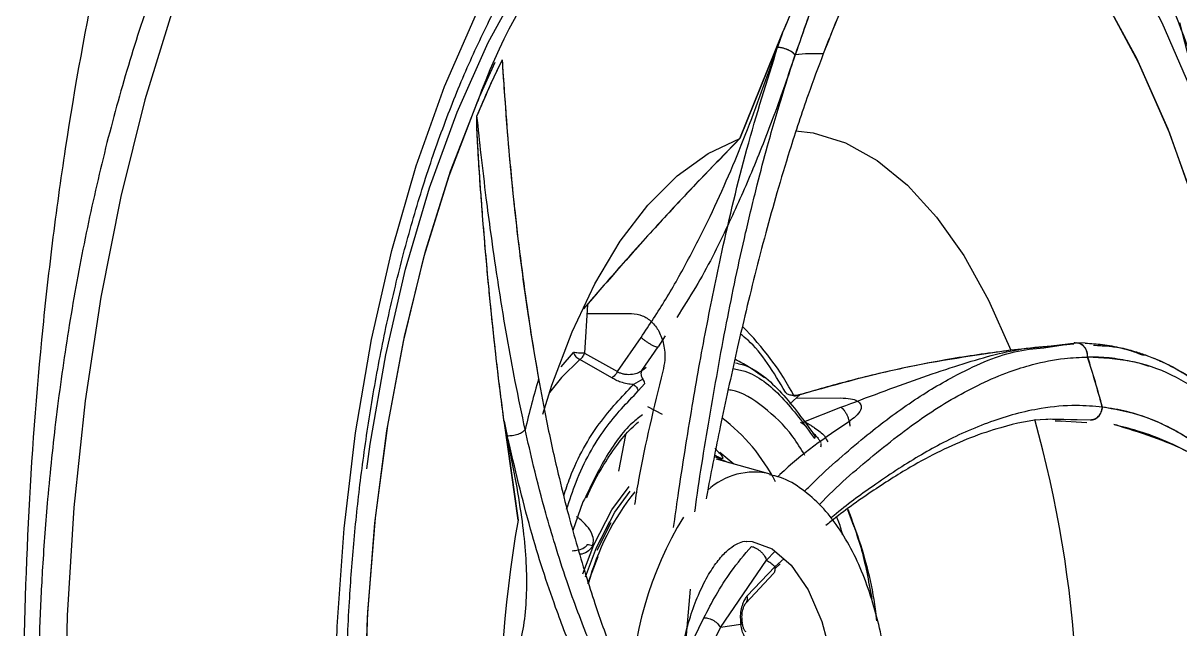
# Model space of a CAD drawing. Header units: inches. Extents: x -1 to 81, y -22 to 129.
# Drawn here: x 5.992 to 7.671, y 39.86 to 40.739 of the extents above; entities that cross this region are included whole.
import ezdxf

# ---------------------------------------------------------------- set-up
doc = ezdxf.new("R2010")
doc.units = ezdxf.units.IN
doc.header["$MEASUREMENT"] = 0
doc.layers.add('1', color=4, linetype='Continuous')

# ---------------------------------------------------------------- blocks, each defined once
blk = doc.blocks.new('2026 PACE')
at = {"color": 8, "linetype": 'Continuous', "lineweight": 25}
for p, q in [((7.1544, 40.632), (7.1772, 40.6822)), ((7.4239, 40.285), (7.4138, 40.2689)), ((7.2729, 40.2403), (7.2911, 40.2609)), ((7.6198, 40.1997), (7.6048, 40.1865)), ((8.0416, 40.1627), (8.0026, 40.1634)), ((8.0414, 40.1627), (8.0128, 40.1632)), ((7.571, 39.9592), (7.5831, 39.9719)), ((7.5963, 39.9616), (7.5835, 39.95))]:
    blk.add_line(p, q, dxfattribs=at)
at = {"color": 8, "linetype": 'Continuous', "lineweight": 25, "flags": 128}
for points in [[(6.7095, 40.7607), (6.6687, 40.6276), (6.6337, 40.4875), (6.6046, 40.3414), (6.5818, 40.1906), (6.5654, 40.0361), (6.5556, 39.8791), (6.5523, 39.7208), (6.5557, 39.5624), (6.5658, 39.4052), (6.5823, 39.2502), (6.6053, 39.0988), (6.6345, 38.952), (6.6697, 38.811)], [(7.1046, 38.7881), (7.0634, 38.9041), (7.0279, 39.0279), (6.9983, 39.1582), (6.9749, 39.2939), (6.9581, 39.4336), (6.9479, 39.576), (6.9444, 39.7196), (6.9477, 39.8632), (6.9578, 40.0053), (6.9745, 40.1445), (6.9977, 40.2796), (7.0271, 40.4092), (7.0626, 40.5321), (7.1036, 40.647), (7.1499, 40.7529)], [(7.3001, 40.2506), (7.2737, 40.2244), (7.256, 40.2026)], [(7.3902, 40.235), (7.3933, 40.2373), (7.3963, 40.2395)], [(7.6554, 40.1397), (7.6579, 40.1353), (7.6602, 40.1311)], [(7.5428, 39.9868), (7.5501, 39.9863), (7.5794, 39.976), (7.607, 39.9523), (7.6314, 39.9164), (7.6514, 39.8702), (7.666, 39.816), (7.6745, 39.7564), (7.6764, 39.6946), (7.6717, 39.6335), (7.6605, 39.5762), (7.6435, 39.5256)]]:
    blk.add_lwpolyline(points, dxfattribs=at)
at = {"color": 8, "linetype": 'Continuous', "lineweight": 25}
for centre, radius, start, end in [((7.2446, 40.0036), 0.4148, 27.8195, 45.3634), ((7.34, 39.9468), 0.2751, 27.3327, 52.7633), ((7.553, 39.9878), 0.0994, 76.3446, 132.5485), ((7.9035, 39.747), 0.5299, 148.7382, 179.0439), ((7.5326, 39.8693), 0.00343, 290.2471, 352.3056)]:
    blk.add_arc(centre, radius, start, end, dxfattribs=at)
for points, knots in [([(7.4362, 40.0068), (7.4384, 40.0221), (7.4436, 40.0593), (7.4526, 40.1181), (7.4628, 40.1804), (7.473, 40.2392), (7.4834, 40.2952), (7.4944, 40.3511), (7.513, 40.4389), (7.5419, 40.5603), (7.5719, 40.6554), (7.5873, 40.704)], [0, 0, 0, 0, 0.064358, 0.156965, 0.246537, 0.324585, 0.402627, 0.480787, 0.559216, 0.774447, 1, 1, 1, 1]), ([(7.6126, 40.6928), (7.6027, 40.6638), (7.5837, 40.6079), (7.5507, 40.5242), (7.5131, 40.4402), (7.4774, 40.3686), (7.45, 40.3262), (7.4407, 40.3118)], [0, 0, 0, 0, 0.230292, 0.443348, 0.640623, 0.877798, 1, 1, 1, 1]), ([(7.4671, 40.0295), (7.4672, 40.0302), (7.4731, 40.075), (7.4882, 40.1669), (7.5081, 40.2797), (7.5263, 40.3694), (7.541, 40.4364), (7.5565, 40.5006), (7.5745, 40.5686), (7.5928, 40.6317), (7.6068, 40.6746), (7.6128, 40.6928)], [0, 0, 0, 0, 0.003133, 0.199663, 0.402618, 0.497917, 0.596107, 0.701356, 0.788221, 0.910112, 1, 1, 1, 1]), ([(7.6259, 40.0593), (7.6299, 40.0632), (7.6465, 40.0796), (7.6757, 40.1062), (7.7117, 40.137), (7.7457, 40.1637), (7.7781, 40.187), (7.8106, 40.208), (7.8618, 40.2367), (7.917, 40.262), (7.9595, 40.2665), (7.9737, 40.2679)], [0, 0, 0, 0, 0.03396, 0.14343, 0.249311, 0.341571, 0.433824, 0.526216, 0.618925, 0.873348, 1, 1, 1, 1]), ([(7.679, 40.1814), (7.6983, 40.1886), (7.7369, 40.2031), (7.7921, 40.2233), (7.8604, 40.2461), (7.9278, 40.266), (7.9686, 40.2693), (7.9844, 40.2706)], [0, 0, 0, 0, 0.161261, 0.323938, 0.489408, 0.801703, 1, 1, 1, 1]), ([(7.6478, 40.04), (7.6479, 40.0401), (7.6736, 40.0671), (7.7268, 40.1131), (7.7921, 40.1636), (7.8443, 40.196), (7.8835, 40.2167), (7.9213, 40.2326), (7.9618, 40.2453), (7.9999, 40.2528), (8.0263, 40.2539), (8.0375, 40.2543)], [0, 0, 0, 0, 0.000764, 0.198364, 0.40107, 0.496616, 0.595061, 0.700582, 0.787672, 0.909879, 1, 1, 1, 1]), ([(8.1264, 40.2408), (8.1255, 40.2411), (8.1171, 40.2443), (8.0979, 40.2486), (8.0693, 40.2537), (8.048, 40.2541), (8.0375, 40.2543)], [0, 0, 0, 0, 0.029328, 0.30302, 0.657625, 1, 1, 1, 1]), ([(7.5223, 40.2376), (7.5281, 40.2365), (7.5528, 40.232), (7.5941, 40.1997), (7.6253, 40.1572), (7.6407, 40.1361)], [0, 0, 0, 0, 0.13656, 0.573392, 1, 1, 1, 1]), ([(7.2767, 40.0528), (7.2797, 40.0618), (7.2935, 40.103), (7.3274, 40.1613), (7.3611, 40.1967), (7.3779, 40.2144)], [0, 0, 0, 0, 0.122176, 0.561088, 1, 1, 1, 1]), ([(7.627, 40.1116), (7.6212, 40.121), (7.6031, 40.1504), (7.5668, 40.1826), (7.5347, 40.2049), (7.517, 40.2063), (7.5156, 40.2065)], [0, 0, 0, 0, 0.180177, 0.56413, 0.964045, 1, 1, 1, 1]), ([(8.0587, 40.1817), (8.0462, 40.1828), (8.0171, 40.1852), (7.9747, 40.1812), (7.9331, 40.1723), (7.8962, 40.1606), (7.8599, 40.146), (7.8251, 40.129), (7.7806, 40.1041), (7.7292, 40.0702), (7.6864, 40.0388), (7.6661, 40.0217), (7.6645, 40.0204)], [0, 0, 0, 0, 0.101821, 0.236032, 0.333005, 0.42384, 0.517106, 0.607331, 0.684575, 0.848921, 0.988363, 1, 1, 1, 1]), ([(7.3912, 40.1704), (7.3861, 40.1666), (7.3664, 40.1519), (7.3364, 40.1099), (7.3151, 40.0655), (7.3047, 40.044)], [0, 0, 0, 0, 0.151908, 0.588285, 1, 1, 1, 1]), ([(7.6291, 40.153), (7.6276, 40.1543), (7.6246, 40.1569), (7.6218, 40.1587), (7.6204, 40.1596)], [0, 0, 0, 0, 0.489771, 1, 1, 1, 1]), ([(7.3656, 39.6719), (7.3618, 39.6784), (7.3524, 39.6943), (7.3376, 39.7219), (7.3219, 39.7534), (7.307, 39.7856), (7.2929, 39.8183), (7.2788, 39.8533), (7.2569, 39.9123), (7.227, 40.0032), (7.2057, 40.0935), (7.1948, 40.1396)], [0, 0, 0, 0, 0.064358, 0.156965, 0.246537, 0.324585, 0.402627, 0.480787, 0.559216, 0.774447, 1, 1, 1, 1]), ([(7.3868, 39.6936), (7.3851, 39.6962), (7.3723, 39.7158), (7.348, 39.7639), (7.3196, 39.8264), (7.2972, 39.8837), (7.2806, 39.9301), (7.265, 39.9783), (7.2488, 40.0337), (7.2342, 40.0893), (7.2248, 40.1311), (7.2208, 40.1489)], [0, 0, 0, 0, 0.028481, 0.220014, 0.417808, 0.510683, 0.606377, 0.70895, 0.793606, 0.912397, 1, 1, 1, 1]), ([(7.4961, 40.1218), (7.4989, 40.1191), (7.504, 40.1141), (7.5078, 40.1088), (7.5078, 40.1068), (7.5058, 40.1069), (7.5036, 40.1076), (7.5006, 40.1092), (7.4981, 40.1106), (7.4963, 40.1118), (7.4959, 40.112)], [0, 0, 0, 0, 0.255818, 0.47622, 0.662363, 0.742371, 0.820251, 0.898456, 0.978304, 1, 1, 1, 1]), ([(7.6815, 39.9964), (7.6796, 40.0036), (7.6773, 40.0128), (7.6738, 40.0202), (7.6731, 40.0218)], [0, 0, 0, 0, 0.789651, 1, 1, 1, 1]), ([(7.3108, 39.9823), (7.3103, 39.9813), (7.3093, 39.9794), (7.3052, 39.9761), (7.2984, 39.9734), (7.2922, 39.9729), (7.2892, 39.9727)], [0, 0, 0, 0, 0.1452, 0.29952, 0.659913, 1, 1, 1, 1]), ([(7.3185, 39.9805), (7.3178, 39.9791), (7.3163, 39.9764), (7.3115, 39.9718), (7.3058, 39.9687), (7.3008, 39.968), (7.2998, 39.9679)], [0, 0, 0, 0, 0.206756, 0.4175181, 0.8783867, 1, 1, 1, 1]), ([(7.5813, 39.9405), (7.5814, 39.9406), (7.5828, 39.9414), (7.5839, 39.9447), (7.5837, 39.9483), (7.5835, 39.95)], [0, 0, 0, 0, 0.050679, 0.542253, 1, 1, 1, 1]), ([(7.5426, 39.907), (7.5429, 39.9051), (7.5436, 39.9012), (7.5419, 39.8983), (7.541, 39.8969)], [0, 0, 0, 0, 0.487031, 1, 1, 1, 1])]:
    blk.add_open_spline(points, degree=3, knots=knots, dxfattribs=at)
at = {"layer": '1', "color": 4, "linetype": 'Continuous', "lineweight": 25}
for p, q in [((7.5945, 40.7251), (7.5325, 40.5716)), ((7.5945, 40.7251), (7.5873, 40.704)), ((7.5325, 40.5716), (7.5934, 40.7226)), ((7.5934, 40.7226), (7.5871, 40.7041)), ((7.3111, 40.3308), (7.3071, 40.2599)), ((7.3102, 40.3176), (7.3752, 40.3175)), ((7.3548, 40.2331), (7.389, 40.2828)), ((8.0171, 40.2729), (7.926, 40.2642)), ((7.9737, 40.2679), (8.0208, 40.2747)), ((7.9844, 40.2706), (8.0206, 40.2747)), ((8.0193, 40.2747), (8.0178, 40.2747)), ((8.0196, 40.2747), (8.0178, 40.2747)), ((8.0338, 40.2745), (8.0208, 40.2747)), ((7.3071, 40.2599), (7.3548, 40.2331)), ((7.3902, 40.235), (7.4138, 40.2689)), ((7.3465, 40.2243), (7.3001, 40.2506)), ((7.3918, 40.222), (7.3779, 40.2144)), ((7.3849, 40.2051), (7.3945, 40.216)), ((7.6137, 40.1948), (7.6787, 40.1949)), ((7.3985, 40.1823), (7.4197, 40.1716)), ((7.6252, 40.1604), (7.679, 40.1814)), ((7.1902, 40.161), (7.2105, 40.0176)), ((7.1902, 40.161), (7.1948, 40.1396)), ((7.2105, 40.0176), (7.1905, 40.1585)), ((7.1905, 40.1585), (7.1946, 40.1397)), ((7.9901, 40.1618), (7.9999, 40.1611)), ((8.036, 40.1588), (7.9902, 40.1618)), ((7.3569, 40.0887), (7.367, 40.1416)), ((7.6431, 40.1384), (7.6386, 40.1441)), ((7.6435, 40.1382), (7.6402, 40.1425)), ((7.4947, 40.1106), (7.516, 40.1011)), ((7.5764, 40.0844), (7.4986, 40.1059)), ((7.5239, 40.0989), (7.5033, 40.1157)), ((7.3047, 40.044), (7.2901, 40.0024)), ((7.3449, 40.0136), (7.3249, 39.9733)), ((7.329, 39.9867), (7.3434, 40.0153)), ((7.3045, 39.9397), (7.3204, 39.9819)), ((7.3083, 39.9354), (7.3243, 39.978)), ((7.326, 39.9643), (7.3114, 39.9251)), ((7.5041, 39.8617), (7.571, 39.9592)), ((7.5908, 39.9539), (7.5836, 39.9475)), ((7.541, 39.8968), (7.5812, 39.9403)), ((7.5835, 39.95), (7.5426, 39.907)), ((7.4541, 39.8395), (7.4609, 39.9175)), ((7.4577, 39.8296), (7.4803, 39.8759)), ((7.4817, 39.8158), (7.5041, 39.8617)), ((7.5338, 39.8661), (7.5041, 39.8617))]:
    blk.add_line(p, q, dxfattribs=at)
at = {"layer": '1', "color": 3, "linetype": 'Continuous', "lineweight": 25, "flags": 128}
blk.add_lwpolyline([(8.1706, 40.7401), (8.2092, 40.5902), (8.2416, 40.4344), (8.2678, 40.2736), (8.2876, 40.1089), (8.3007, 39.9415), (8.3072, 39.7725), (8.307, 39.6031), (8.3, 39.4344), (8.2864, 39.2676), (8.2662, 39.1038), (8.2395, 38.9441), (8.2066, 38.7896), (8.1677, 38.6415), (8.123, 38.5006), (8.0728, 38.368), (8.0175, 38.2445), (7.9575, 38.131), (7.8932, 38.0284), (7.8249, 37.9372), (7.7533, 37.8581), (7.6787, 37.7916)], dxfattribs=at)
at = {"layer": '1', "color": 4, "linetype": 'Continuous', "lineweight": 25, "flags": 128}
for points in [[(6.9907, 40.0919), (6.9957, 40.1277), (7.0183, 40.2576), (7.0471, 40.3821), (7.0817, 40.4999), (7.1218, 40.6098), (7.167, 40.7108), (7.2168, 40.8019), (7.2707, 40.8821), (7.3283, 40.9507), (7.3889, 41.007), (7.4519, 41.0503), (7.5168, 41.0804), (7.5828, 41.0968), (7.6493, 41.0995), (7.7156, 41.0883), (7.7812, 41.0635), (7.8452, 41.0252), (7.9072, 40.9738), (7.9665, 40.9099), (7.9829, 40.8894)], [(6.9907, 40.0919), (6.9957, 40.1277), (7.0183, 40.2576), (7.0471, 40.3821), (7.0817, 40.4999), (7.1218, 40.6098), (7.167, 40.7108), (7.2168, 40.8019), (7.2707, 40.8821), (7.3283, 40.9507), (7.3889, 41.007), (7.4519, 41.0503), (7.5168, 41.0804), (7.5828, 41.0968), (7.6493, 41.0995), (7.7156, 41.0883), (7.7812, 41.0635), (7.8452, 41.0252), (7.9072, 40.9738), (7.9665, 40.9099), (7.9829, 40.8894)], [(7.8755, 40.997), (7.8842, 40.99), (7.9454, 40.9326), (8.0034, 40.8627), (8.0579, 40.7809), (8.1081, 40.6882), (8.1536, 40.5854), (8.1938, 40.4737), (8.2285, 40.3541), (8.2573, 40.2279), (8.2797, 40.0964), (8.2957, 39.9609), (8.305, 39.8229), (8.3076, 39.6837), (8.3034, 39.5448), (8.2925, 39.4076), (8.275, 39.2735), (8.251, 39.1439), (8.2208, 39.02), (8.1848, 38.9033), (8.1432, 38.7949)], [(8.0609, 40.7759), (8.1108, 40.6825), (8.156, 40.5792), (8.196, 40.467), (8.2304, 40.347), (8.2587, 40.2204), (8.2808, 40.0887), (8.2964, 39.953), (8.3054, 39.8149), (8.3076, 39.6757), (8.303, 39.5368), (8.2917, 39.3998), (8.2738, 39.2659), (8.2494, 39.1366), (8.2189, 39.0131), (8.1825, 38.8968), (8.1406, 38.7889), (8.0937, 38.6904), (8.0422, 38.6024), (7.9866, 38.5258), (7.9276, 38.4613), (7.8901, 38.4282)], [(8.0262, 40.9401), (8.0382, 40.9236), (8.0938, 40.8372), (8.145, 40.74), (8.1914, 40.6328), (8.2326, 40.5168), (8.2681, 40.393), (8.2977, 40.2626), (8.3211, 40.127), (8.3379, 39.9873), (8.3481, 39.8449), (8.3516, 39.7013), (8.3483, 39.5577), (8.3382, 39.4156), (8.3215, 39.2763), (8.2983, 39.1413), (8.2689, 39.0117), (8.2335, 38.8888), (8.1924, 38.7739), (8.1461, 38.6679), (8.095, 38.572), (8.0578, 38.5132)], [(7.5004, 38.3726), (7.4744, 38.3866), (7.4108, 38.4308), (7.3497, 38.4882), (7.2916, 38.5582), (7.2372, 38.6399), (7.187, 38.7327), (7.1415, 38.8354), (7.1012, 38.9472), (7.0665, 39.0668), (7.0378, 39.193), (7.0153, 39.3245), (6.9993, 39.4599), (6.99, 39.598), (6.9874, 39.7372), (6.9916, 39.8761), (7.0025, 40.0133), (7.0201, 40.1474), (7.0441, 40.277), (7.0742, 40.4008), (7.1103, 40.5175), (7.1519, 40.626)], [(7.4712, 38.3885), (7.4706, 38.3888), (7.4072, 38.4338), (7.3462, 38.4919), (7.2884, 38.5626), (7.2342, 38.645), (7.1842, 38.7383), (7.139, 38.8417), (7.099, 38.9539), (7.0647, 39.0739), (7.0363, 39.2004), (7.0142, 39.3322), (6.9986, 39.4678), (6.9897, 39.606), (6.9875, 39.7452), (6.9921, 39.884), (7.0034, 40.0211), (7.0213, 40.155), (7.0456, 40.2843), (7.0762, 40.4078), (7.1125, 40.524), (7.1544, 40.632)], [(7.613, 40.5829), (7.6388, 40.5797), (7.6858, 40.5652), (7.7317, 40.5397), (7.776, 40.5036), (7.8181, 40.4574), (7.8575, 40.4016), (7.8936, 40.3369), (7.926, 40.2642)], [(7.613, 40.5829), (7.6388, 40.5797), (7.6858, 40.5652), (7.7317, 40.5397), (7.776, 40.5036), (7.8181, 40.4574), (7.8575, 40.4016), (7.8936, 40.3369), (7.926, 40.2642)], [(7.2463, 40.1712), (7.2596, 40.2134), (7.2888, 40.2908), (7.322, 40.3607), (7.3589, 40.4224), (7.3989, 40.4749), (7.4416, 40.5176), (7.4863, 40.55), (7.5325, 40.5716)], [(7.2463, 40.1712), (7.2596, 40.2134), (7.2888, 40.2908), (7.322, 40.3607), (7.3589, 40.4224), (7.3989, 40.4749), (7.4416, 40.5176), (7.4863, 40.55), (7.5325, 40.5716)], [(7.3204, 39.9819), (7.3467, 40.0326), (7.3717, 40.0664)], [(7.3243, 39.978), (7.351, 40.0292), (7.3732, 40.0594)]]:
    blk.add_lwpolyline(points, dxfattribs=at)
at = {"layer": '1', "color": 4, "linetype": 'Continuous', "lineweight": 25}
for centre, radius, start, end in [((7.9414, 40.3455), 0.8378, 125.0177, 160.4437), ((7.6418, 40.467), 0.2277, 87.1085, 97.3731), ((7.642, 40.467), 0.2277, 87.1094, 97.3741), ((8.4806, 40.0554), 1.4388, 154.0192, 157.5633), ((8.465, 40.0627), 1.4215, 154.0058, 156.9963), ((8.5639, 40.0198), 1.5293, 156.9668, 157.5213), ((7.3046, 40.2638), 0.0138, 191.9616, 221.5906), ((6.6507, 39.8087), 1.4564, 14.8394, 17.8166), ((6.6509, 39.8087), 1.4564, 14.8397, 17.8169), ((8.698, 39.8018), 1.5174, 163.8815, 166.7784), ((6.3036, 39.7022), 1.7201, 351.0847, 15.5656), ((7.6707, 39.8275), 0.3715, 141.5075, 164.7556), ((8.9036, 39.7183), 1.7194, 169.9748, 195.5721), ((7.5202, 39.8769), 0.0967, 49.1278, 58.3103)]:
    blk.add_arc(centre, radius, start, end, dxfattribs=at)
at = {"layer": '1', "color": 3, "linetype": 'Continuous', "lineweight": 25}
for points, knots in [([(7.2008, 37.3445), (7.2487, 37.2976), (7.2976, 37.2575), (7.3977, 37.1907), (7.4488, 37.1639), (7.5142, 37.1386), (7.5273, 37.134), (7.5538, 37.1255), (7.5671, 37.1217), (7.6069, 37.1117), (7.6336, 37.1067), (7.7137, 37.0968), (7.7675, 37.0968), (7.8756, 37.1101), (7.9301, 37.1233), (8.0124, 37.1531), (8.0398, 37.1647), (8.0941, 37.1909), (8.1212, 37.2055), (8.2018, 37.254), (8.255, 37.2923), (8.3336, 37.3593), (8.3596, 37.3831), (8.3982, 37.4214), (8.411, 37.4346), (8.4365, 37.4617), (8.4492, 37.4758), (8.5118, 37.5475), (8.5596, 37.6104), (8.6503, 37.747), (8.6932, 37.8207), (8.7536, 37.9398), (8.7731, 37.9809), (8.8014, 38.0446), (8.8106, 38.0663), (8.8287, 38.1102), (8.8376, 38.1323), (8.8806, 38.2443), (8.9115, 38.3376), (8.9665, 38.5312), (8.9906, 38.6315), (9.0218, 38.7875), (9.0313, 38.8405), (9.0486, 38.9472), (9.0563, 39.0008), (9.0766, 39.1627), (9.0867, 39.2719), (9.0965, 39.4375), (9.0989, 39.4931), (9.1012, 39.5769), (9.1017, 39.6049), (9.1024, 39.661), (9.1025, 39.6892), (9.1018, 39.8296), (9.0978, 39.9409), (9.0828, 40.1612), (9.0718, 40.2703), (9.05, 40.4323), (9.0418, 40.4861), (9.0235, 40.593), (9.0135, 40.6456), (8.981, 40.8007), (8.956, 40.9007), (8.8993, 41.0937), (8.8675, 41.1868), (8.8233, 41.2987), (8.8142, 41.3209), (8.7957, 41.3646), (8.7862, 41.386), (8.7575, 41.4494), (8.7376, 41.4903), (8.676, 41.6088), (8.6322, 41.6823), (8.5628, 41.7847), (8.5391, 41.8174), (8.4904, 41.8803), (8.4653, 41.9104), (8.3895, 41.9955), (8.3376, 42.0457), (8.2319, 42.1339), (8.1781, 42.1719), (8.0965, 42.2199), (8.069, 42.2345), (8.0142, 42.2602), (7.9869, 42.2714), (7.9051, 42.3001), (7.8509, 42.3127), (7.7428, 42.3251), (7.6889, 42.3247), (7.6217, 42.3158), (7.6083, 42.3135), (7.5817, 42.3083), (7.5684, 42.3052), (7.5289, 42.2948), (7.5028, 42.2862), (7.4255, 42.2555), (7.3751, 42.2285), (7.2762, 42.1613), (7.2278, 42.1211), (7.1804, 42.0738)], [0, 0, 0, 0, 0.03125, 0.03125, 0.0625, 0.0625, 0.070312, 0.070312, 0.078125, 0.078125, 0.09375, 0.09375, 0.125, 0.125, 0.15625, 0.15625, 0.171875, 0.171875, 0.1875, 0.1875, 0.21875, 0.21875, 0.234375, 0.234375, 0.242188, 0.242188, 0.25, 0.25, 0.28125, 0.28125, 0.3125, 0.3125, 0.328125, 0.328125, 0.335938, 0.335938, 0.34375, 0.34375, 0.375, 0.375, 0.40625, 0.40625, 0.421875, 0.421875, 0.4375, 0.4375, 0.46875, 0.46875, 0.484375, 0.484375, 0.492188, 0.492188, 0.5, 0.5, 0.53125, 0.53125, 0.5625, 0.5625, 0.578125, 0.578125, 0.59375, 0.59375, 0.625, 0.625, 0.65625, 0.65625, 0.664062, 0.664062, 0.671875, 0.671875, 0.6875, 0.6875, 0.71875, 0.71875, 0.734375, 0.734375, 0.75, 0.75, 0.78125, 0.78125, 0.8125, 0.8125, 0.828125, 0.828125, 0.84375, 0.84375, 0.875, 0.875, 0.90625, 0.90625, 0.914063, 0.914063, 0.921875, 0.921875, 0.9375, 0.9375, 0.96875, 0.96875, 1, 1, 1, 1]), ([(6.9206, 41.7215), (6.8862, 41.6602), (6.8537, 41.5952), (6.7925, 41.4583), (6.7638, 41.3864), (6.7236, 41.2732), (6.7107, 41.2345), (6.6858, 41.1555), (6.6738, 41.115), (6.6397, 40.9923), (6.6193, 40.9083), (6.5829, 40.736), (6.5669, 40.6477), (6.5462, 40.512), (6.5399, 40.4662), (6.5284, 40.3735), (6.5232, 40.3265), (6.5094, 40.1851), (6.5027, 40.0904), (6.4939, 39.9002), (6.4919, 39.8047), (6.4924, 39.6609), (6.4932, 39.6129), (6.4952, 39.5406), (6.4961, 39.5165), (6.4981, 39.4683), (6.4992, 39.4441), (6.5057, 39.3239), (6.5132, 39.2292), (6.5328, 39.0427), (6.545, 38.9508), (6.5666, 38.8152), (6.5745, 38.7703), (6.5913, 38.6813), (6.6003, 38.637), (6.629, 38.5065), (6.6502, 38.4226), (6.6966, 38.2605), (6.7219, 38.1824), (6.763, 38.0697), (6.7772, 38.0328), (6.8066, 37.9606), (6.8219, 37.9251), (6.8691, 37.8218), (6.9023, 37.7568), (6.9373, 37.6956)], [0, 0, 0, 0, 0.0625, 0.0625, 0.125, 0.125, 0.15625, 0.15625, 0.1875, 0.1875, 0.25, 0.25, 0.3125, 0.3125, 0.34375, 0.34375, 0.375, 0.375, 0.4375, 0.4375, 0.5, 0.5, 0.53125, 0.53125, 0.546875, 0.546875, 0.5625, 0.5625, 0.625, 0.625, 0.6875, 0.6875, 0.71875, 0.71875, 0.75, 0.75, 0.8125, 0.8125, 0.875, 0.875, 0.90625, 0.90625, 0.9375, 0.9375, 1, 1, 1, 1])]:
    blk.add_open_spline(points, degree=3, knots=knots, dxfattribs=at)
at = {"layer": '1', "color": 4, "linetype": 'Continuous', "lineweight": 25}
for points, knots in [([(7.6106, 41.4826), (7.6051, 41.4855), (7.578, 41.5003), (7.5271, 41.5172), (7.4576, 41.5325), (7.3853, 41.5361), (7.3128, 41.5278), (7.2417, 41.5079), (7.1734, 41.4776), (7.1067, 41.4366), (7.0422, 41.3854), (6.9802, 41.3244), (6.921, 41.254), (6.8649, 41.1746), (6.8121, 41.0869), (6.7629, 40.9913), (6.7176, 40.8884), (6.6764, 40.779), (6.6396, 40.6638), (6.6072, 40.5437), (6.5797, 40.42), (6.557, 40.2944), (6.5396, 40.1704), (6.5275, 40.0554), (6.52, 39.9538), (6.5142, 39.8395), (6.5136, 39.7579), (6.5132, 39.7052)], [0, 0, 0, 0, 0.010338, 0.051399, 0.093359, 0.136635, 0.181742, 0.224181, 0.266735, 0.309386, 0.35209, 0.394802, 0.437498, 0.480162, 0.522775, 0.565333, 0.607824, 0.650224, 0.692493, 0.734564, 0.776313, 0.817493, 0.857531, 0.894695, 0.925338, 0.951722, 1, 1, 1, 1]), ([(6.9603, 39.7073), (6.9606, 39.7531), (6.9611, 39.8172), (6.9661, 39.9111), (6.972, 39.9901), (6.9821, 40.0827), (6.9957, 40.1778), (7.0132, 40.2743), (7.0347, 40.3701), (7.0599, 40.4638), (7.0888, 40.554), (7.1211, 40.6397), (7.1566, 40.7199), (7.1949, 40.7941), (7.2358, 40.8615), (7.2788, 40.9219), (7.3238, 40.9747), (7.3704, 41.0199), (7.4186, 41.0567), (7.4587, 41.0814), (7.4827, 41.0906), (7.4901, 41.0934)], [0, 0, 0, 0, 0.070148, 0.098227, 0.144736, 0.192731, 0.243907, 0.296951, 0.35132, 0.406581, 0.462425, 0.518628, 0.575028, 0.631515, 0.688031, 0.744573, 0.801213, 0.858102, 0.915537, 0.974016, 1, 1, 1, 1]), ([(7.5934, 40.7226), (7.5977, 40.7326), (7.6066, 40.7535), (7.6208, 40.7852), (7.6363, 40.8186), (7.6533, 40.8536), (7.6717, 40.8899), (7.6916, 40.9272), (7.7118, 40.963), (7.7304, 40.9942), (7.7469, 41.0202), (7.7582, 41.0371), (7.765, 41.046), (7.767, 41.048), (7.7676, 41.0484), (7.7679, 41.0485), (7.768, 41.0485), (7.768, 41.0484)], [0, 0, 0, 0, 0.076091, 0.159217, 0.249599, 0.347471, 0.453074, 0.566653, 0.688459, 0.798268, 0.884794, 0.967963, 0.990274, 0.996657, 0.998687, 0.999427, 1, 1, 1, 1]), ([(7.5945, 40.7251), (7.6026, 40.7439), (7.6205, 40.7853), (7.647, 40.8414), (7.6712, 40.889), (7.6915, 40.927), (7.7109, 40.9615), (7.7299, 40.9935), (7.7474, 41.0211), (7.7586, 41.0379), (7.7652, 41.0462), (7.767, 41.048), (7.7676, 41.0484), (7.7679, 41.0485), (7.768, 41.0485), (7.768, 41.0484)], [0, 0, 0, 0, 0.145205, 0.32012, 0.464874, 0.56292, 0.670696, 0.798522, 0.889305, 0.969994, 0.990799, 0.996799, 0.998729, 0.999441, 1, 1, 1, 1]), ([(7.768, 41.0484), (7.7407, 40.9969), (7.6998, 40.9197), (7.6484, 40.7952), (7.6245, 40.7269), (7.6126, 40.6928)], [0, 0, 0, 0, 0.500022, 0.750062, 1, 1, 1, 1]), ([(7.768, 41.0484), (7.7615, 41.0367), (7.7478, 41.0121), (7.7284, 40.9745), (7.708, 40.9326), (7.6867, 40.8861), (7.6665, 40.8382), (7.6475, 40.7901), (7.6304, 40.7442), (7.6186, 40.7097), (7.6128, 40.6928)], [0, 0, 0, 0, 0.118993, 0.250178, 0.358069, 0.500219, 0.652127, 0.750148, 0.877347, 1, 1, 1, 1]), ([(7.8202, 41.0227), (7.8032, 40.9967), (7.7708, 40.9471), (7.7258, 40.8624), (7.687, 40.7792), (7.664, 40.7214), (7.6533, 40.6944)], [0, 0, 0, 0, 0.292679, 0.556946, 0.792739, 1, 1, 1, 1]), ([(7.8202, 41.0227), (7.8091, 41.0059), (7.7866, 40.972), (7.7552, 40.9176), (7.7261, 40.8619), (7.7003, 40.8073), (7.676, 40.7515), (7.6609, 40.7133), (7.6535, 40.6944)], [0, 0, 0, 0, 0.192209, 0.385632, 0.546718, 0.708701, 0.855465, 1, 1, 1, 1]), ([(7.8783, 38.1507), (7.8783, 38.1508), (7.908, 38.1849), (7.9605, 38.2603), (8.0358, 38.3781), (8.1035, 38.5067), (8.1645, 38.6443), (8.2175, 38.7901), (8.262, 38.942), (8.2977, 39.0977), (8.3247, 39.2557), (8.3431, 39.415), (8.3534, 39.5748), (8.3556, 39.7349), (8.3498, 39.8949), (8.3359, 40.0544), (8.3138, 40.2133), (8.2829, 40.3713), (8.2428, 40.5283), (8.1924, 40.6835), (8.132, 40.8363), (8.0823, 40.9335), (8.0573, 40.9823)], [0, 0, 0, 0, 0.000132, 0.047257, 0.096016, 0.146525, 0.198639, 0.251893, 0.305531, 0.3589, 0.411752, 0.464073, 0.515995, 0.567713, 0.619461, 0.671434, 0.723861, 0.77701, 0.831137, 0.886446, 0.942984, 1, 1, 1, 1]), ([(7.389, 40.2828), (7.4012, 40.3011), (7.4256, 40.3379), (7.4587, 40.3971), (7.4987, 40.4764), (7.5439, 40.5813), (7.5722, 40.6618), (7.5871, 40.7041)], [0, 0, 0, 0, 0.140662, 0.282559, 0.426893, 0.699296, 1, 1, 1, 1]), ([(7.6535, 40.6944), (7.6461, 40.6748), (7.6291, 40.6294), (7.6068, 40.5617), (7.5865, 40.4943), (7.5698, 40.4341), (7.5542, 40.3744), (7.5402, 40.3169), (7.5232, 40.2435), (7.5049, 40.1583), (7.4905, 40.0868), (7.4841, 40.052), (7.4834, 40.0486)], [0, 0, 0, 0, 0.101476, 0.235233, 0.331877, 0.422404, 0.515355, 0.605274, 0.682257, 0.84497, 0.985015, 1, 1, 1, 1]), ([(7.6126, 40.6928), (7.612, 40.6934), (7.6109, 40.6948), (7.6083, 40.6968), (7.6052, 40.6987), (7.6015, 40.7005), (7.5977, 40.702), (7.5927, 40.7034), (7.5893, 40.7038), (7.5871, 40.7041)], [0, 0, 0, 0, 0.121409, 0.249103, 0.380728, 0.513445, 0.644273, 0.770475, 1, 1, 1, 1]), ([(7.6128, 40.6928), (7.6116, 40.694), (7.6098, 40.696), (7.6058, 40.6985), (7.6022, 40.7003), (7.5984, 40.7018), (7.5932, 40.7033), (7.5896, 40.7038), (7.5873, 40.704)], [0, 0, 0, 0, 0.234643, 0.36249, 0.494052, 0.626491, 0.756856, 1, 1, 1, 1]), ([(7.1872, 40.6857), (7.1904, 40.639), (7.1965, 40.5502), (7.2097, 40.4258), (7.224, 40.3175), (7.2349, 40.2532), (7.24, 40.2231)], [0, 0, 0, 0, 0.292679, 0.556946, 0.792739, 1, 1, 1, 1]), ([(7.1872, 40.6857), (7.1893, 40.6549), (7.1934, 40.5932), (7.2013, 40.5065), (7.2101, 40.4257), (7.2194, 40.3537), (7.2294, 40.2859), (7.2366, 40.2439), (7.2402, 40.2231)], [0, 0, 0, 0, 0.192911, 0.386635, 0.548014, 0.709749, 0.856107, 1, 1, 1, 1]), ([(7.1905, 40.1585), (7.1891, 40.1695), (7.186, 40.1924), (7.1815, 40.2289), (7.177, 40.2686), (7.1723, 40.3116), (7.1677, 40.358), (7.1632, 40.4078), (7.1594, 40.4536), (7.1564, 40.4928), (7.1543, 40.523), (7.1523, 40.5549), (7.1508, 40.5802), (7.1504, 40.5977), (7.1505, 40.6024), (7.1506, 40.6038), (7.1507, 40.6043), (7.1507, 40.6045), (7.1508, 40.6046)], [0, 0, 0, 0, 0.080962, 0.167462, 0.259658, 0.357707, 0.461762, 0.571968, 0.68846, 0.761739, 0.827128, 0.884505, 0.967923, 0.990248, 0.996641, 0.998677, 0.999422, 1, 1, 1, 1]), ([(7.1902, 40.161), (7.1881, 40.1768), (7.1836, 40.2111), (7.1766, 40.2708), (7.1708, 40.3264), (7.1661, 40.3751), (7.1627, 40.4129), (7.1589, 40.4586), (7.1554, 40.5058), (7.1524, 40.5518), (7.1508, 40.5815), (7.1503, 40.5981), (7.1505, 40.6026), (7.1506, 40.6039), (7.1507, 40.6043), (7.1507, 40.6045), (7.1508, 40.6046)], [0, 0, 0, 0, 0.116058, 0.252234, 0.419435, 0.496544, 0.580239, 0.670725, 0.798539, 0.889314, 0.969997, 0.9908, 0.996799, 0.998729, 0.999441, 1, 1, 1, 1]), ([(7.2208, 40.1489), (7.2159, 40.172), (7.2067, 40.2155), (7.1932, 40.2891), (7.1814, 40.3614), (7.1716, 40.4295), (7.1638, 40.4892), (7.157, 40.5458), (7.1528, 40.5856), (7.1508, 40.6046)], [0, 0, 0, 0, 0.164615, 0.309415, 0.499757, 0.641868, 0.74981, 0.881002, 1, 1, 1, 1]), ([(7.5325, 40.5716), (7.4933, 40.5312), (7.4146, 40.4501), (7.3418, 40.3662), (7.3053, 40.3241)], [0, 0, 0, 0, 0.497956, 1, 1, 1, 1]), ([(7.5325, 40.5716), (7.5109, 40.5496), (7.4716, 40.5094), (7.4141, 40.4476), (7.3616, 40.3894), (7.3271, 40.3494), (7.3111, 40.3308)], [0, 0, 0, 0, 0.2801714, 0.5109319, 0.7719639, 1, 1, 1, 1]), ([(7.3752, 40.3175), (7.3805, 40.3169), (7.3912, 40.3156), (7.4049, 40.3061), (7.4158, 40.2917), (7.4227, 40.2724), (7.4244, 40.2521), (7.4218, 40.2392), (7.4208, 40.2339)], [0, 0, 0, 0, 0.15744, 0.31461, 0.47892, 0.660342, 0.860124, 1, 1, 1, 1]), ([(7.389, 40.2828), (7.39, 40.2819), (7.392, 40.2803), (7.3955, 40.2776), (7.3994, 40.275), (7.4034, 40.2726), (7.407, 40.2707), (7.4101, 40.2694), (7.4124, 40.2688), (7.4133, 40.2688), (7.4138, 40.2689)], [0, 0, 0, 0, 0.113299, 0.236063, 0.36606, 0.500001, 0.633941, 0.763938, 0.886702, 1, 1, 1, 1]), ([(7.5987, 40.2033), (7.5815, 40.232), (7.5612, 40.2658), (7.5371, 40.2847), (7.5335, 40.2876)], [0, 0, 0, 0, 0.847691, 1, 1, 1, 1]), ([(8.0373, 40.2543), (8.0372, 40.2556), (8.0372, 40.2582), (8.0363, 40.2621), (8.0347, 40.2659), (8.0325, 40.2691), (8.0297, 40.2717), (8.0258, 40.2741), (8.0226, 40.2745), (8.0206, 40.2747)], [0, 0, 0, 0, 0.121409, 0.249103, 0.380728, 0.513445, 0.644273, 0.770475, 1, 1, 1, 1]), ([(8.0375, 40.2543), (8.0373, 40.2568), (8.0371, 40.2607), (8.0351, 40.2654), (8.033, 40.2687), (8.0303, 40.2714), (8.0263, 40.2741), (8.023, 40.2745), (8.0208, 40.2747)], [0, 0, 0, 0, 0.234643, 0.3624901, 0.4940523, 0.6264915, 0.7568555, 1, 1, 1, 1]), ([(8.0338, 40.2745), (8.0422, 40.2739), (8.06, 40.2728), (8.0847, 40.2683), (8.1068, 40.2624), (8.1267, 40.2555), (8.1529, 40.2446), (8.183, 40.2281), (8.2113, 40.208), (8.2309, 40.1916), (8.2459, 40.1775), (8.2564, 40.1666), (8.2629, 40.1585), (8.2646, 40.1559), (8.265, 40.155), (8.2651, 40.1546), (8.2652, 40.1544), (8.2652, 40.1543)], [0, 0, 0, 0, 0.092691, 0.196519, 0.283182, 0.353627, 0.437177, 0.608372, 0.745379, 0.828585, 0.891261, 0.970341, 0.990895, 0.996828, 0.998739, 0.999445, 1, 1, 1, 1]), ([(7.3071, 40.2599), (7.3057, 40.2599), (7.3028, 40.2599), (7.2981, 40.2601), (7.2938, 40.2605), (7.292, 40.2608), (7.2911, 40.2609)], [0, 0, 0, 0, 0.250319, 0.500955, 0.750973, 1, 1, 1, 1]), ([(7.3001, 40.2506), (7.3007, 40.251), (7.302, 40.2519), (7.3039, 40.254), (7.3058, 40.2567), (7.3066, 40.2587), (7.3071, 40.2599)], [0, 0, 0, 0, 0.23339, 0.499662, 0.721965, 1, 1, 1, 1]), ([(7.926, 40.2642), (7.8735, 40.2566), (7.768, 40.2414), (7.6638, 40.212), (7.6115, 40.1972)], [0, 0, 0, 0, 0.497956, 1, 1, 1, 1]), ([(7.926, 40.2642), (7.8972, 40.2604), (7.8448, 40.2533), (7.7659, 40.2378), (7.6925, 40.2206), (7.643, 40.2064), (7.6198, 40.1997)], [0, 0, 0, 0, 0.280171, 0.510931, 0.770797, 1, 1, 1, 1]), ([(8.1173, 40.2569), (8.1086, 40.2603), (8.0859, 40.2692), (8.061, 40.2703), (8.0457, 40.271)], [0, 0, 0, 0, 0.383202, 1, 1, 1, 1]), ([(8.1192, 40.2563), (8.1099, 40.2599), (8.0871, 40.2689), (8.0622, 40.2702), (8.0473, 40.2709)], [0, 0, 0, 0, 0.4065178, 1, 1, 1, 1]), ([(8.0894, 40.2668), (8.1033, 40.2628), (8.1287, 40.2556), (8.1606, 40.2405), (8.1866, 40.2252), (8.2082, 40.2101), (8.2265, 40.1953), (8.2405, 40.1827), (8.2517, 40.1714), (8.2593, 40.1632), (8.2637, 40.1574), (8.2648, 40.1555), (8.2651, 40.1548), (8.2652, 40.1544), (8.2652, 40.1543)], [0, 0, 0, 0, 0.208342, 0.381071, 0.511299, 0.643499, 0.757046, 0.842223, 0.905609, 0.974057, 0.991761, 0.997014, 0.998773, 1, 1, 1, 1]), ([(7.5681, 40.224), (7.5596, 40.2302), (7.5458, 40.2403), (7.5309, 40.2481), (7.5252, 40.2511)], [0, 0, 0, 0, 0.617217, 1, 1, 1, 1]), ([(7.526, 40.2457), (7.5293, 40.245), (7.5514, 40.2405), (7.5909, 40.2089), (7.6227, 40.1657), (7.6386, 40.1441)], [0, 0, 0, 0, 0.079819, 0.53991, 1, 1, 1, 1]), ([(8.2652, 40.1543), (8.2311, 40.1822), (8.1799, 40.224), (8.1008, 40.2506), (8.0584, 40.2531), (8.0373, 40.2543)], [0, 0, 0, 0, 0.4999742, 0.7500464, 1, 1, 1, 1]), ([(7.2402, 40.2231), (7.244, 40.2025), (7.2528, 40.1546), (7.267, 40.0909), (7.2815, 40.0323), (7.2949, 39.9838), (7.3083, 39.9387), (7.3213, 39.8982), (7.3381, 39.8495), (7.3576, 39.798), (7.3748, 39.756), (7.3838, 39.7366), (7.3856, 39.7327)], [0, 0, 0, 0, 0.099473, 0.230591, 0.325328, 0.414069, 0.505185, 0.59333, 0.668794, 0.828296, 0.965578, 1, 1, 1, 1]), ([(7.3548, 40.2331), (7.3543, 40.2321), (7.3532, 40.2302), (7.351, 40.2277), (7.3487, 40.2255), (7.3472, 40.2247), (7.3465, 40.2243)], [0, 0, 0, 0, 0.237002, 0.489249, 0.747208, 1, 1, 1, 1]), ([(7.3779, 40.2144), (7.3749, 40.2146), (7.369, 40.2151), (7.3602, 40.2175), (7.3524, 40.2206), (7.3485, 40.223), (7.3465, 40.2243)], [0, 0, 0, 0, 0.281772, 0.559641, 0.780969, 1, 1, 1, 1]), ([(7.3548, 40.2331), (7.3562, 40.2324), (7.3589, 40.231), (7.3638, 40.2298), (7.3689, 40.2291), (7.3756, 40.2292), (7.3838, 40.2306), (7.3881, 40.2336), (7.3902, 40.235)], [0, 0, 0, 0, 0.11979, 0.241831, 0.366128, 0.492276, 0.746516, 1, 1, 1, 1]), ([(7.4208, 40.2339), (7.4077, 40.1813), (7.3916, 40.1167), (7.3814, 40.0523), (7.3795, 40.0403)], [0, 0, 0, 0, 0.814542, 1, 1, 1, 1]), ([(7.3945, 40.216), (7.3943, 40.2171), (7.3937, 40.2192), (7.3924, 40.221), (7.3918, 40.222)], [0, 0, 0, 0, 0.5, 1, 1, 1, 1]), ([(7.2809, 40.0333), (7.2853, 40.0467), (7.3003, 40.0922), (7.3353, 40.1534), (7.3685, 40.188), (7.3849, 40.2051)], [0, 0, 0, 0, 0.173108, 0.59145, 1, 1, 1, 1]), ([(7.6198, 40.1997), (7.6175, 40.1992), (7.613, 40.1982), (7.6068, 40.1985), (7.6025, 40.1999), (7.5999, 40.2016), (7.5991, 40.2027), (7.5987, 40.2033)], [0, 0, 0, 0, 0.275498, 0.5432315, 0.7903567, 0.9012604, 1, 1, 1, 1]), ([(7.6787, 40.1949), (7.6838, 40.1947), (7.6939, 40.1943), (7.7039, 40.1907), (7.7092, 40.1851), (7.7086, 40.1773), (7.7022, 40.1689), (7.6945, 40.1632), (7.6914, 40.1609)], [0, 0, 0, 0, 0.15744, 0.31461, 0.47892, 0.660342, 0.860124, 1, 1, 1, 1]), ([(7.679, 40.1814), (7.6796, 40.181), (7.6809, 40.1802), (7.6831, 40.1778), (7.6854, 40.1746), (7.6876, 40.1707), (7.6895, 40.1662), (7.6909, 40.1618), (7.6919, 40.1576), (7.6922, 40.1552), (7.6923, 40.1541)], [0, 0, 0, 0, 0.113299, 0.236063, 0.36606, 0.500001, 0.633941, 0.763938, 0.886702, 1, 1, 1, 1]), ([(8.0585, 40.1817), (8.0582, 40.1793), (8.0574, 40.1742), (8.0532, 40.1679), (8.0476, 40.1635), (8.0434, 40.163), (8.0414, 40.1627)], [0, 0, 0, 0, 0.243747, 0.504295, 0.76245, 1, 1, 1, 1]), ([(8.0416, 40.1627), (8.0436, 40.163), (8.0479, 40.1636), (8.0535, 40.1679), (8.0576, 40.1743), (8.0584, 40.1793), (8.0587, 40.1817)], [0, 0, 0, 0, 0.24063, 0.5, 0.75937, 1, 1, 1, 1]), ([(8.2809, 40.0474), (8.2622, 40.0681), (8.2266, 40.1074), (8.1688, 40.1471), (8.1134, 40.1721), (8.076, 40.1786), (8.0585, 40.1817)], [0, 0, 0, 0, 0.29268, 0.556946, 0.792739, 1, 1, 1, 1]), ([(8.2809, 40.0474), (8.2686, 40.0615), (8.244, 40.0895), (8.2056, 40.1218), (8.1675, 40.1468), (8.1312, 40.164), (8.095, 40.176), (8.0707, 40.1798), (8.0587, 40.1817)], [0, 0, 0, 0, 0.195459, 0.390276, 0.552712, 0.713557, 0.858443, 1, 1, 1, 1]), ([(7.31, 40.0498), (7.3109, 40.0519), (7.3176, 40.0684), (7.3322, 40.0944), (7.353, 40.1261), (7.371, 40.1478), (7.3816, 40.1571), (7.3851, 40.1601)], [0, 0, 0, 0, 0.042685, 0.329223, 0.608425, 0.874277, 1, 1, 1, 1]), ([(7.6914, 40.1609), (7.6569, 40.1375), (7.6211, 40.1132), (7.5884, 40.0815), (7.5873, 40.0804)], [0, 0, 0, 0, 0.966369, 1, 1, 1, 1]), ([(7.6252, 40.1604), (7.6263, 40.16), (7.6284, 40.1592), (7.6323, 40.1572), (7.6365, 40.1546), (7.6423, 40.1508), (7.6493, 40.1455), (7.6534, 40.1416), (7.6554, 40.1397)], [0, 0, 0, 0, 0.11979, 0.241831, 0.366128, 0.492276, 0.746516, 1, 1, 1, 1]), ([(8.0026, 40.1634), (7.9939, 40.1637), (7.9643, 40.165), (7.9189, 40.1548), (7.8677, 40.138), (7.8239, 40.1185), (7.7758, 40.0928), (7.7226, 40.0587), (7.6816, 40.0296), (7.6597, 40.0116), (7.6573, 40.0097)], [0, 0, 0, 0, 0.080239, 0.274123, 0.401274, 0.527347, 0.652746, 0.813274, 0.979339, 1, 1, 1, 1]), ([(8.2809, 40.0474), (8.281, 40.0474), (8.281, 40.0473), (8.281, 40.0472), (8.2809, 40.0471), (8.2809, 40.047), (8.2808, 40.0469), (8.2807, 40.0468), (8.2805, 40.0468), (8.28, 40.0469), (8.2777, 40.0481), (8.2739, 40.0513), (8.2688, 40.0556), (8.2633, 40.0604), (8.2569, 40.0657), (8.2492, 40.072), (8.2404, 40.079), (8.2296, 40.0872), (8.2165, 40.0964), (8.2012, 40.1062), (8.1779, 40.1197), (8.1474, 40.1342), (8.1108, 40.1475), (8.0866, 40.1535), (8.0753, 40.1562)], [0, 0, 0, 0, 0.000333, 0.000622, 0.000893, 0.001176, 0.001495, 0.002083, 0.002831, 0.005715, 0.009976, 0.041211, 0.070681, 0.097317, 0.13425, 0.176598, 0.224292, 0.277254, 0.350407, 0.427941, 0.509735, 0.693839, 0.856973, 1, 1, 1, 1]), ([(8.2809, 40.0474), (8.281, 40.0474), (8.281, 40.0472), (8.2809, 40.0471), (8.2809, 40.047), (8.2809, 40.047), (8.2808, 40.0468), (8.2806, 40.0468), (8.2797, 40.0469), (8.2755, 40.0498), (8.2601, 40.063), (8.23, 40.0879), (8.1696, 40.1276), (8.1138, 40.1446), (8.0765, 40.156)], [0, 0, 0, 0, 0.000433, 0.000804, 0.000984, 0.001172, 0.001593, 0.002742, 0.004411, 0.01688, 0.072248, 0.271558, 0.512493, 1, 1, 1, 1]), ([(7.2037, 39.8111), (7.2077, 39.8223), (7.2158, 39.8447), (7.2219, 39.8839), (7.2243, 39.9403), (7.2178, 40.0224), (7.2026, 40.0993), (7.1946, 40.1397)], [0, 0, 0, 0, 0.140662, 0.282559, 0.426893, 0.699296, 1, 1, 1, 1]), ([(7.2208, 40.1489), (7.2196, 40.1477), (7.2178, 40.1457), (7.2138, 40.1435), (7.2102, 40.1419), (7.2062, 40.1408), (7.2009, 40.1397), (7.1972, 40.1397), (7.1948, 40.1396)], [0, 0, 0, 0, 0.234643, 0.36249, 0.494052, 0.626491, 0.756856, 1, 1, 1, 1]), ([(7.6374, 40.1456), (7.6383, 40.1447), (7.6408, 40.1423), (7.6443, 40.1384), (7.6477, 40.1341), (7.6494, 40.1316), (7.6502, 40.1303)], [0, 0, 0, 0, 0.176845, 0.455101, 0.729769, 1, 1, 1, 1]), ([(7.6501, 40.1241), (7.6504, 40.1249), (7.6509, 40.1267), (7.6506, 40.1282), (7.6504, 40.129)], [0, 0, 0, 0, 0.5, 1, 1, 1, 1]), ([(7.7519, 39.7109), (7.7512, 39.7339), (7.7503, 39.7662), (7.7446, 39.8124), (7.738, 39.8504), (7.7274, 39.893), (7.7136, 39.9342), (7.6964, 39.9729), (7.6757, 40.0079), (7.6515, 40.0384), (7.6235, 40.0627), (7.5978, 40.0786), (7.5808, 40.0823), (7.5754, 40.0834)], [0, 0, 0, 0, 0.131952, 0.185163, 0.272575, 0.36168, 0.455801, 0.552496, 0.651112, 0.751297, 0.852337, 0.953646, 1, 1, 1, 1]), ([(7.3185, 39.9805), (7.3189, 39.9819), (7.3199, 39.9848), (7.3199, 39.9916), (7.3166, 40.0011), (7.3081, 40.0127), (7.2997, 40.0193), (7.2952, 40.0229)], [0, 0, 0, 0, 0.0993222, 0.2005201, 0.4216148, 0.6899185, 1, 1, 1, 1]), ([(7.6885, 40.0331), (7.6954, 40.0153), (7.7106, 39.9764), (7.7192, 39.9294), (7.7239, 39.9038)], [0, 0, 0, 0, 0.454985, 1, 1, 1, 1]), ([(7.6892, 40.0336), (7.6954, 40.0167), (7.7133, 39.9687), (7.7269, 39.9117), (7.7307, 39.8723), (7.7308, 39.8715)], [0, 0, 0, 0, 0.345997, 0.98793, 1, 1, 1, 1]), ([(7.4369, 39.7095), (7.4374, 39.7296), (7.438, 39.7577), (7.4426, 39.7978), (7.448, 39.8301), (7.4565, 39.8654), (7.4674, 39.8981), (7.4801, 39.9269), (7.494, 39.9504), (7.5081, 39.968), (7.5214, 39.9797), (7.5331, 39.9854), (7.5384, 39.9874), (7.542, 39.9866), (7.5422, 39.9866)], [0, 0, 0, 0, 0.128629, 0.180395, 0.264875, 0.350118, 0.438766, 0.527955, 0.616647, 0.704562, 0.792896, 0.885051, 0.991477, 1, 1, 1, 1]), ([(7.3108, 39.9823), (7.3121, 39.9822), (7.3146, 39.982), (7.3171, 39.981), (7.3185, 39.9805)], [0, 0, 0, 0, 0.48792, 1, 1, 1, 1]), ([(7.4803, 39.8759), (7.486, 39.8869), (7.4979, 39.9097), (7.5199, 39.9445), (7.539, 39.9673), (7.5491, 39.9794)], [0, 0, 0, 0, 0.307047, 0.632803, 1, 1, 1, 1]), ([(7.5491, 39.9794), (7.5501, 39.9791), (7.5522, 39.9787), (7.5557, 39.9771), (7.5593, 39.9749), (7.5628, 39.9721), (7.5659, 39.9689), (7.5683, 39.9655), (7.5701, 39.9622), (7.5707, 39.9602), (7.571, 39.9592)], [0, 0, 0, 0, 0.114823, 0.237945, 0.367295, 0.5, 0.632705, 0.762055, 0.885176, 1, 1, 1, 1]), ([(7.5426, 39.907), (7.5414, 39.9054), (7.539, 39.9021), (7.536, 39.8951), (7.5337, 39.8865), (7.5327, 39.8762), (7.5335, 39.8694), (7.5338, 39.8661)], [0, 0, 0, 0, 0.173873, 0.344246, 0.554566, 0.777064, 1, 1, 1, 1]), ([(7.5361, 39.8686), (7.5358, 39.8715), (7.5352, 39.8772), (7.5361, 39.8854), (7.5381, 39.8923), (7.5401, 39.8954), (7.5411, 39.897)], [0, 0, 0, 0, 0.2633286, 0.5151291, 0.7599262, 1, 1, 1, 1]), ([(7.4803, 39.8759), (7.4826, 39.8757), (7.4862, 39.8754), (7.4911, 39.8736), (7.4947, 39.8717), (7.4979, 39.8694), (7.5015, 39.8661), (7.5031, 39.8634), (7.5041, 39.8617)], [0, 0, 0, 0, 0.245265, 0.375843, 0.508037, 0.639056, 0.766254, 1, 1, 1, 1]), ([(7.5415, 39.8554), (7.5409, 39.8557), (7.5398, 39.8564), (7.5382, 39.8594), (7.5367, 39.8636), (7.5361, 39.8675), (7.5358, 39.8695)], [0, 0, 0, 0, 0.234357, 0.47848, 0.73338, 1, 1, 1, 1]), ([(7.547, 39.8397), (7.5455, 39.8408), (7.5425, 39.8429), (7.5387, 39.8491), (7.5356, 39.8568), (7.5344, 39.863), (7.5338, 39.8661)], [0, 0, 0, 0, 0.249864, 0.499991, 0.749865, 1, 1, 1, 1])]:
    blk.add_open_spline(points, degree=3, knots=knots, dxfattribs=at)
for points in [[(7.3001, 40.2506), (7.299, 40.2511), (7.2969, 40.252), (7.2952, 40.2537), (7.2943, 40.2546)], [(7.3902, 40.235), (7.3898, 40.2341), (7.3889, 40.2321), (7.3888, 40.2286), (7.3897, 40.2251), (7.3911, 40.223), (7.3918, 40.222)], [(7.3779, 40.2144), (7.3788, 40.2139), (7.3804, 40.2128), (7.3825, 40.2105), (7.3841, 40.2079), (7.3846, 40.206), (7.3849, 40.2051)], [(7.6386, 40.1441), (7.6391, 40.1437), (7.6402, 40.1428), (7.6411, 40.1408), (7.6413, 40.1385), (7.6409, 40.1369), (7.6407, 40.1361)]]:
    blk.add_open_spline(points, degree=3, dxfattribs=at)

msp = doc.modelspace()

# ---------------------------------------------------------------- block references
msp.add_blockref('2026 PACE', (-0.5, 0))

doc.saveas('drawing.dxf')
